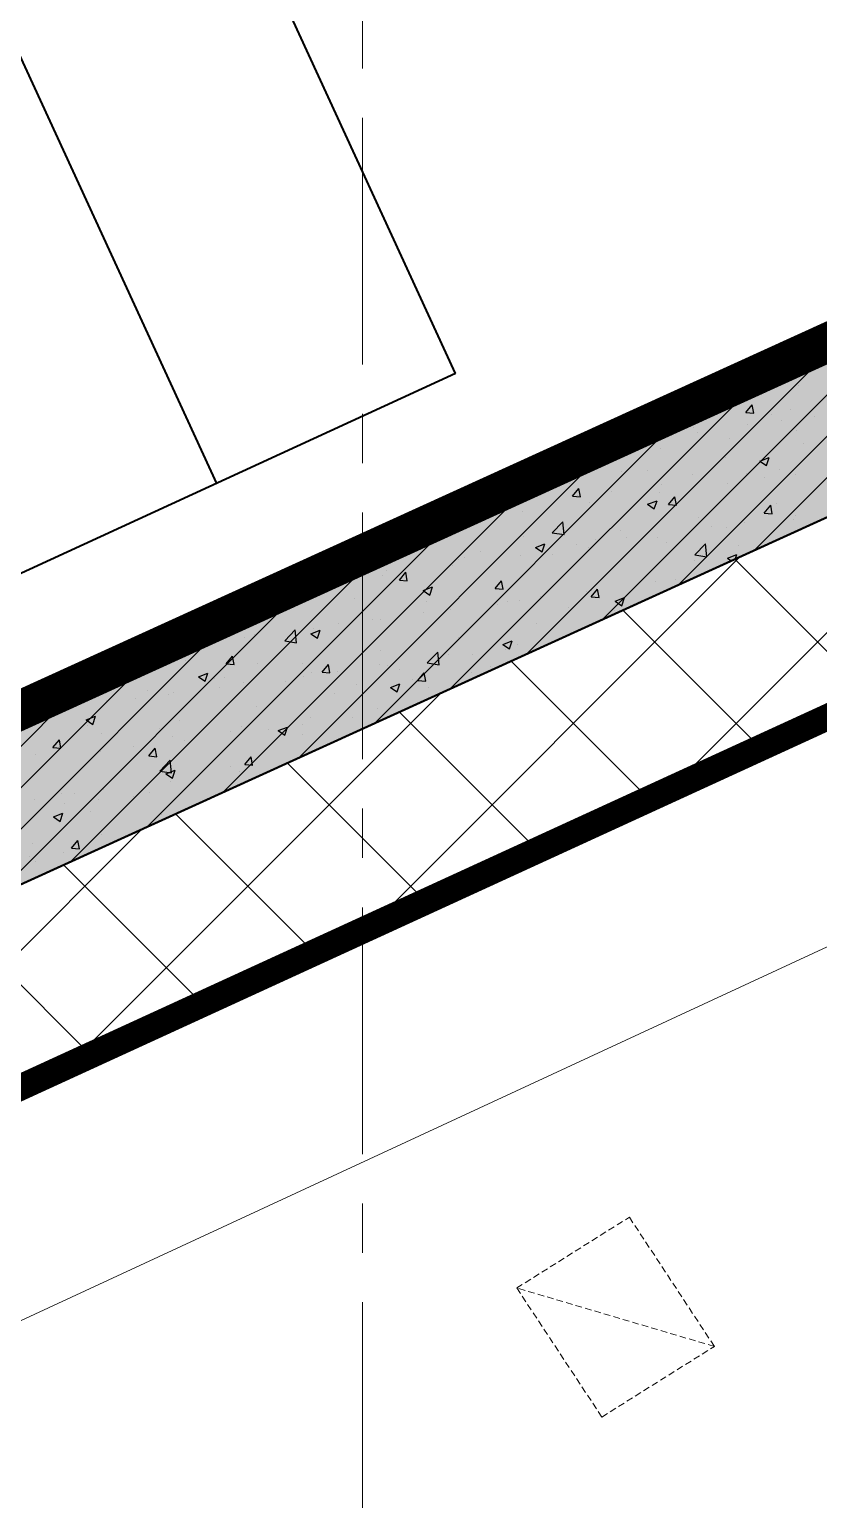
# Model space of a CAD drawing. Header units: millimetres. Extents: x -346728 to 1320345, y -537202 to -385966.
# Drawn here: x 404340 to 410339, y -498709 to -487537 of the extents above; entities that cross this region are included whole.
import ezdxf
from ezdxf.xclip import XClip

# ---------------------------------------------------------------- set-up
doc = ezdxf.new("R2010")
doc.units = ezdxf.units.MM
doc.header["$LTSCALE"] = 100
doc.header["$XCLIPFRAME"] = 2
for name, pattern in [('DASHED2', [0.375, 0.25, -0.125]), ('HIDDEN', [9.525, 6.35, -3.175]), ('NETNHA500', [0.75, 0.5, -0.25]), ('X1326_GLB$0$CENTER', [2, 1.25, -0.25, 0.25, -0.25])]:
    doc.linetypes.add(name, pattern=pattern)
for name, color, linetype, lineweight in [('0 T TEXT', 7, 'Continuous', 13), ('L.DUONG', 234, 'Continuous', 15), ('LINE', 7, 'Continuous', 13), ('X1326_GLB$0$A-tim', 8, 'X1326_GLB$0$CENTER', 9)]:
    doc.layers.add(name, color=color, linetype=linetype, lineweight=lineweight)
for name, color, linetype in [('DM', 8, 'Continuous'), ('hach', 253, 'Continuous'), ('HÀNG RÀO', 50, 'Continuous'), ('NHA', 3, 'NETNHA500'), ('W2', 4, 'Continuous'), ('XR_1326_csPL$0$hach', 253, 'Continuous'), ('XR_1326_csPL$0$W2', 4, 'Continuous')]:
    doc.layers.add(name, color=color, linetype=linetype)
doc.linetypes.add('FENCELINE2', pattern='A,0.25,-0.1,[132,ltypeshp.shx,S=0.1,R=0,X=-0.1,Y=0],-0.1,1', length=1.45)

# ---------------------------------------------------------------- blocks, each defined once
blk = doc.blocks.new('LVL-KHUNGTEN')
blk.add_lwpolyline([(61072.9, 41092.8), (119123.5, 41092.8), (119123.5, 61.9), (61072.9, 61.9)], close=True)
blk = doc.blocks.new('mb duong hh')
at = {"layer": '0 T TEXT', "color": 8, "linetype": 'DASHED2', "ltscale": 300}
blk.add_lwpolyline([(75940, 34596), (80501, 41668), (80491, 88861), (75484, 93868), (-20031, 93860), (-33610, 75885), (-26182, 55955), (-6300, 2612), (0, 0)], close=True, dxfattribs=at)
at = {"layer": 'LINE', "color": 252, "lineweight": 9}
blk.add_lwpolyline([(14977, 101049), (-7702, 101358), (-14927, 101246), (-29449, 100943), (-35818, 99008), (-40020, 95429), (-42101, 92117), (-42609, 87567), (-42104, 81482), (-40823, 74903), (-34507, 57500), (-12505, -1540), (-11062, -5026), (-1334, -3647), (4526, -1388), (38515, 14361), (36944, 16828)], dxfattribs=at)
at = {"layer": 'NHA', "color": 252, "lineweight": 9}
for p, q in [((25598, 6877), (26454, 7415)), ((26454, 7415), (27100, 6433)), ((25598, 6877), (26245, 5896)), ((27100, 6433), (25598, 6877)), ((26245, 5896), (27100, 6433))]:
    blk.add_line(p, q, dxfattribs=at)
blk = doc.blocks.new('MB HANG RAO TAM')
h = blk.add_hatch()
h.set_pattern_fill('ANSI37', color=8, scale=7000, style=0)
h.set_pattern_definition([(45, (527887.4, 631399.9), (-618.7184, 618.7184), []), (135, (527887.4, 631399.9), (-618.7184, -618.7184), [])])
h.paths.add_polyline_path([(89794, 74797), (94796, 69797), (94804, 22611), (90246, 15544), (52523, -1634), (34324, -9922), (14325, -19029), (8025, -16417), (-19267, 56832), (-5688, 74797), (41806, 74797), (65797, 74797)], flags=16)
h.paths.add_polyline_path([(-17293, 40146), (-15160, 40938), (-12777, 34516), (-15127, 33730), (-10493, 20001), (4784, -19373), (12548, -21453), (91490, 14752), (95488, 20874), (95620, 46027), (95770, 74597), (91825, 78101), (52350, 76926), (14008, 75822), (-9259, 75871), (-23844, 71027), (-24251, 60760)])
at = {"layer": 'L.DUONG', "color": 94, "linetype": 'FENCELINE2', "ltscale": 25, "const_width": 200, "elevation": 7850}
blk.add_lwpolyline([(13898, 75822), (14369, 75824), (20809, 75968), (32497, 76335), (48850, 76822), (75776, 77623), (91825, 78101), (95770, 74597), (95712, 63657), (95684, 58344), (95610, 44235), (95553, 33268), (95488, 20874), (91490, 14752), (75806, 7559), (49624, -4449), (26632, -14994), (12548, -21453), (4784, -19373), (0, -7161), (-6626, 9890)], dxfattribs=at)
at = {"layer": 'XR_1326_csPL$0$W2', "color": 7, "ltscale": 0.5, "elevation": 0}
blk.add_lwpolyline([(8025, -16417), (14325, -19029), (90246, 15544), (94804, 22611), (94796, 69797), (89794, 74797), (-5688, 74797), (-19267, 56832)], close=True, dxfattribs=at)
blk = doc.blocks.new('tank4')
at = {"layer": 'HÀNG RÀO', "color": 1, "lineweight": 40}
for p, q in [((583651.192, 2323687.858), (583648.595, 2323683.821)), ((583650.277, 2323682.739), (583652.874, 2323686.776)), ((583650.277, 2323682.739), (583646.913, 2323684.903))]:
    blk.add_line(p, q, dxfattribs=at)

msp = doc.modelspace()

# ---------------------------------------------------------------- hatches: boundary and pattern name
at = {"layer": 'hach'}
h = msp.add_hatch(dxfattribs=at)
h.set_pattern_fill('ANSI31', color=256, scale=70)
h.set_pattern_definition([(45, (342151.22, -508591.22), (-157.15448, 157.15448), [])])
h.paths.add_polyline_path([(362433.4, -410142.2), (348853.9, -428107.5), (376146.7, -501359), (382446.8, -503970.9), (458369.1, -469396.6), (462927.9, -462329.4), (462919.8, -415142.7), (457917.8, -410142.2)])
h.paths.add_polyline_path([(363030.6, -411342.2), (350208.3, -428305.7), (377088.8, -500450.6), (382424.3, -502662.6), (457551.5, -468450.4), (461727.8, -461976.1), (461719.7, -415639.4), (457420.9, -411342.2)], flags=16)
h = msp.add_hatch(dxfattribs=at)
h.set_pattern_fill('AR-CONC', color=256, scale=4)
h.set_pattern_definition([(50, (342151.2, -508591.2), (728.7387, -63.7563), [76.2, -838.2]), (355, (342151.2, -508591.2), (-140.9737, 764.2274), [60.96, -670.5623]), (100.45144, (342211.95, -508596.54), (587.765, 700.471), [64.76, -712.361]), (46.1842, (342151.2, -508388), (1084.316, -168.1693), [114.3, -1257.3]), (96.63556, (342241.6, -508402), (949.6165, 989.7045), [97.14, -1068.5424]), (351.18415, (342151.2, -508388), (949.6165, 989.7045), [91.44, -1005.839]), (21, (342252.8, -508438.8), (606.4576, -409.0608), [76.2, -838.2]), (326, (342252.8, -508438.8), (247.208, 736.752), [60.96, -670.56]), (71.45144, (342303.36, -508472.9), (853.6657, 327.691), [64.76, -712.3598]), (37.5, (342151.22, -508591.22), (12.3544, 338.22016), [0, -662.432, 0, -680.72, 0, -673.1]), (7.5, (342151.22, -508591.22), (267.27865, 400.7223), [0, -388.112, 0, -647.192, 0, -256.54]), (327.5, (341924.65, -508591.22), (542.3624, -22.91498), [0, -254, 0, -792.48, 0, -1051.56]), (317.5, (341823.05, -508591.2), (592.5167, 101.706), [0, -330.2, 0, -526.288, 0, -746.76])])
h.paths.add_polyline_path([(362433.4, -410142.2), (348853.9, -428107.5), (376146.7, -501359), (382446.8, -503970.9), (458369.1, -469396.6), (462927.9, -462329.4), (462919.8, -415142.7), (457917.8, -410142.2)])
h.paths.add_polyline_path([(363030.6, -411342.2), (350208.3, -428305.7), (377088.8, -500450.6), (382424.3, -502662.6), (457551.5, -468450.4), (461727.8, -461976.1), (461719.7, -415639.4), (457420.9, -411342.2)], flags=16)

# ---------------------------------------------------------------- linework, layer by layer
at = {"layer": 'W2', "ltscale": 0.5, "elevation": -1404.9}
for points in [[(362433.4, -410142.2), (348853.9, -428107.5), (376146.7, -501359), (382446.8, -503970.9), (458369.1, -469396.6), (462927.9, -462329.4), (462919.6, -415142.1), (457917.8, -410142.2)], [(363030.6, -411342.2), (350208.3, -428305.7), (377088.8, -500450.6), (382424.3, -502662.6), (457551.5, -468450.4), (461727.8, -461976.1), (461719.7, -415639.4), (457420.9, -411342.2)]]:
    msp.add_lwpolyline(points, close=True, dxfattribs=at)
at = {"layer": 'X1326_GLB$0$A-tim', "ltscale": 15}
msp.add_line((406871.2, -398208.6, -1404.9), (406871.2, -512162.7, -1404.9), dxfattribs=at)
at = {"layer": 'XR_1326_csPL$0$hach', "color": 250}
for p, q in [((409858.2, -491488, -1404.9), (412279.3, -489066.9, -1404.9)), ((409281, -491750.9, -1404.9), (411702.2, -489329.7, -1404.9)), ((408703.9, -492013.7, -1404.9), (411125, -489592.5, -1404.9)), ((408126.8, -492276.5, -1404.9), (410547.9, -489855.4, -1404.9)), ((410140.6, -490081.4, -1404.9), (410211.7, -490054.1, -1404.9)), ((410140.6, -490081.5, -1404.9), (410191.1, -490115.6, -1404.9)), ((410191.1, -490115.6, -1404.9), (410211.7, -490054.2, -1404.9)), ((407549.6, -492539.3, -1404.9), (409970.8, -490118.2, -1404.9)), ((410324.1, -490112.2, -1404.9), (410324.1, -490112.2, -1404.9)), ((409673.9, -490310.8, -1404.9), (409673.9, -490310.8, -1404.9)), ((410187.1, -490245.7, -1404.9), (410187.1, -490245.7, -1404.9)), ((406972.5, -492802.1, -1404.9), (409393.6, -490381, -1404.9)), ((409305, -490421.4, -1404.9), (409337.4, -490443.3, -1404.9)), ((409337.4, -490443.3, -1404.9), (409352, -490400, -1404.9)), ((409584.1, -490399.5, -1404.9), (409584.1, -490399.5, -1404.9)), ((409785.2, -490447.8, -1404.9), (409834.2, -490389.5, -1404.9)), ((409845.8, -490453.2, -1404.9), (409834, -490389.5, -1404.9)), ((410126.5, -490422.5, -1404.9), (410126.5, -490422.5, -1404.9)), ((409256, -490513.1, -1404.9), (409256, -490513.1, -1404.9)), ((409785.2, -490447.8, -1404.9), (409845.9, -490453.1, -1404.9)), ((409798.3, -490536, -1404.9), (409798.3, -490536, -1404.9)), ((409977.5, -490462.3, -1404.9), (409977.5, -490462.3, -1404.9)), ((410056.9, -490512.9, -1404.9), (410056.9, -490512.9, -1404.9)), ((410311.2, -490479.4, -1404.9), (410311.2, -490479.4, -1404.9)), ((406395.4, -493064.9, -1404.9), (408816.5, -490643.8, -1404.9)), ((409030.4, -490648, -1404.9), (409030.4, -490648, -1404.9)), ((409384.9, -490564, -1404.9), (409384.9, -490564, -1404.9)), ((409415.2, -490597.4, -1404.9), (409415.2, -490597.4, -1404.9)), ((409661.5, -490649, -1404.9), (409661.5, -490649, -1404.9)), ((410174.7, -490583.9, -1404.9), (410174.7, -490583.9, -1404.9)), ((408776.1, -490681.5, -1404.9), (408776.1, -490681.5, -1404.9)), ((408792.4, -490665.7, -1404.9), (408792.4, -490665.7, -1404.9)), ((409139.9, -490720.5, -1404.9), (409139.9, -490720.5, -1404.9)), ((410220.9, -490685.4, -1404.9), (410220.9, -490685.4, -1404.9)), ((408612.2, -490796.7, -1404.9), (408612.2, -490796.7, -1404.9)), ((409628.4, -490787.1, -1404.9), (409628.4, -490787.1, -1404.9)), ((409893.4, -490818.2, -1404.9), (409964.5, -490790.9, -1404.9)), ((409893.4, -490818.2, -1404.9), (409943.9, -490852.3, -1404.9)), ((409943.9, -490852.3, -1404.9), (409964.5, -490790.9, -1404.9)), ((410043.9, -490880.2, -1404.9), (410043.9, -490880.2, -1404.9)), ((405818.3, -493327.8, -1404.9), (408239.4, -490906.6, -1404.9)), ((408443.4, -490990.5, -1404.9), (408443.4, -490990.5, -1404.9)), ((408839.6, -490893.1, -1404.9), (408839.6, -490893.1, -1404.9)), ((409035.9, -490888.8, -1404.9), (409035.9, -490888.8, -1404.9)), ((409147.9, -490998.1, -1404.9), (409147.9, -490998.1, -1404.9)), ((409382, -490916, -1404.9), (409382, -490916, -1404.9)), ((409649.2, -490987.2, -1404.9), (409649.2, -490987.2, -1404.9)), ((409789.6, -490913.6, -1404.9), (409789.6, -490913.6, -1404.9)), ((409924.4, -490938.9, -1404.9), (409924.4, -490938.9, -1404.9)), ((410162.4, -490922.2, -1404.9), (410162.4, -490922.2, -1404.9)), ((407850.8, -491092.2, -1404.9), (407850.8, -491092.2, -1404.9)), ((408468.7, -491084.5, -1404.9), (408517.7, -491026.2, -1404.9)), ((408468.7, -491084.5, -1404.9), (408529.4, -491089.9, -1404.9)), ((408508.8, -491082.3, -1404.9), (408508.8, -491082.3, -1404.9)), ((408529.3, -491089.9, -1404.9), (408517.5, -491026.2, -1404.9)), ((408763.1, -491048.8, -1404.9), (408763.1, -491048.8, -1404.9)), ((409127.5, -491058.7, -1404.9), (409127.5, -491058.7, -1404.9)), ((409197.4, -491148.3, -1404.9), (409246.4, -491089.9, -1404.9)), ((409258, -491153.6, -1404.9), (409246.3, -491090, -1404.9)), ((405241.1, -493590.6, -1404.9), (407662.3, -491169.5, -1404.9)), ((407867.1, -491166.7, -1404.9), (407867.1, -491166.7, -1404.9)), ((408086.6, -491200, -1404.9), (408086.6, -491200, -1404.9)), ((408599.8, -491134.9, -1404.9), (408599.8, -491134.9, -1404.9)), ((409039.7, -491145.9, -1404.9), (409110.9, -491118.6, -1404.9)), ((409039.7, -491145.9, -1404.9), (409090.2, -491180, -1404.9)), ((409090.2, -491180, -1404.9), (409110.8, -491118.6, -1404.9)), ((409197.4, -491148.3, -1404.9), (409258.2, -491153.6, -1404.9)), ((409926.2, -491212.1, -1404.9), (409975.1, -491153.7, -1404.9)), ((409926.2, -491212.1, -1404.9), (409986.9, -491217.4, -1404.9)), ((409986.7, -491217.4, -1404.9), (409975, -491153.7, -1404.9)), ((410016.4, -491142.6, -1404.9), (410016.4, -491142.6, -1404.9)), ((407565, -491271.5, -1404.9), (407565, -491271.5, -1404.9)), ((408314.7, -491361.9, -1404.9), (408393.8, -491279.4, -1404.9)), ((408405, -491375.9, -1404.9), (408393.8, -491279.4, -1404.9)), ((409423.9, -491244.3, -1404.9), (409423.9, -491244.3, -1404.9)), ((409522.3, -491314.4, -1404.9), (409522.3, -491314.4, -1404.9)), ((409636.8, -491325.4, -1404.9), (409636.8, -491325.4, -1404.9)), ((409776.7, -491280.9, -1404.9), (409776.7, -491280.9, -1404.9)), ((410150, -491260.4, -1404.9), (410150, -491260.4, -1404.9)), ((410161.4, -491230.2, -1404.9), (410161.4, -491230.2, -1404.9)), ((404664, -493853.4, -1404.9), (407085.1, -491432.3, -1404.9)), ((407557.1, -491366.4, -1404.9), (407557.1, -491366.4, -1404.9)), ((408099.4, -491389.3, -1404.9), (408099.4, -491389.3, -1404.9)), ((408186.1, -491473.6, -1404.9), (408257.2, -491446.3, -1404.9)), ((408236.6, -491507.7, -1404.9), (408257.2, -491446.3, -1404.9)), ((408314.6, -491361.8, -1404.9), (408405, -491375.9, -1404.9)), ((408641.8, -491412.2, -1404.9), (408641.8, -491412.2, -1404.9)), ((408831.4, -491346, -1404.9), (408831.4, -491346, -1404.9)), ((408880.7, -491398.8, -1404.9), (408880.7, -491398.8, -1404.9)), ((409115.2, -491397, -1404.9), (409115.2, -491397, -1404.9)), ((409184.1, -491435.2, -1404.9), (409184.1, -491435.2, -1404.9)), ((407228.9, -491480, -1404.9), (407228.9, -491480, -1404.9)), ((407646.3, -491549.4, -1404.9), (407646.3, -491549.4, -1404.9)), ((407771.3, -491502.9, -1404.9), (407771.3, -491502.9, -1404.9)), ((408074.3, -491538.2, -1404.9), (408074.3, -491538.2, -1404.9)), ((408186, -491473.6, -1404.9), (408236.6, -491507.7, -1404.9)), ((408238.9, -491447.7, -1404.9), (408238.9, -491447.7, -1404.9)), ((408241.5, -491483, -1404.9), (408241.5, -491483, -1404.9)), ((408313.6, -491525.8, -1404.9), (408313.6, -491525.8, -1404.9)), ((408495.9, -491449.5, -1404.9), (408495.9, -491449.5, -1404.9)), ((408587.5, -491473.1, -1404.9), (408587.5, -491473.1, -1404.9)), ((408856, -491548.7, -1404.9), (408856, -491548.7, -1404.9)), ((409399, -491530.1, -1404.9), (409478.1, -491447.6, -1404.9)), ((409399, -491530, -1404.9), (409489.3, -491544, -1404.9)), ((409489.3, -491544.1, -1404.9), (409478.1, -491447.6, -1404.9)), ((409646.2, -491554.9, -1404.9), (409717.3, -491527.6, -1404.9)), ((409646.2, -491555, -1404.9), (409672.3, -491572.7, -1404.9)), ((409707.6, -491556.6, -1404.9), (409717.3, -491527.7, -1404.9)), ((409726.5, -491458.1, -1404.9), (409726.5, -491458.1, -1404.9)), ((406960.7, -491651.6, -1404.9), (406960.7, -491651.6, -1404.9)), ((407053.8, -491651.2, -1404.9), (407053.8, -491651.2, -1404.9)), ((407152.2, -491721.3, -1404.9), (407201.2, -491662.9, -1404.9)), ((407212.8, -491726.6, -1404.9), (407201, -491662.9, -1404.9)), ((407215.1, -491618.1, -1404.9), (407215.1, -491618.1, -1404.9)), ((407552.6, -491609.7, -1404.9), (407552.6, -491609.7, -1404.9)), ((407599.9, -491567.5, -1404.9), (407599.9, -491567.5, -1404.9)), ((409398.4, -491571.6, -1404.9), (409398.4, -491571.6, -1404.9)), ((404086.9, -494116.2, -1404.9), (406508, -491695.1, -1404.9)), ((406461.3, -491752.9, -1404.9), (406461.3, -491752.9, -1404.9)), ((406511.7, -491750.9, -1404.9), (406511.7, -491750.9, -1404.9)), ((407024.9, -491685.9, -1404.9), (407024.9, -491685.9, -1404.9)), ((407152.2, -491721.3, -1404.9), (407212.9, -491726.6, -1404.9)), ((407332.4, -491801.3, -1404.9), (407403.5, -491774, -1404.9)), ((407382.9, -491835.4, -1404.9), (407403.5, -491774, -1404.9)), ((407880.9, -491785, -1404.9), (407929.9, -491726.6, -1404.9)), ((407941.5, -491790.4, -1404.9), (407929.8, -491726.7, -1404.9)), ((409102.8, -491735.2, -1404.9), (409102.8, -491735.2, -1404.9)), ((409255, -491715.1, -1404.9), (409255, -491715.1, -1404.9)), ((406270.2, -491837, -1404.9), (406270.2, -491837, -1404.9)), ((406812.6, -491859.9, -1404.9), (406812.6, -491859.9, -1404.9)), ((407332.4, -491801.3, -1404.9), (407382.9, -491835.4, -1404.9)), ((407354.9, -491882.9, -1404.9), (407354.9, -491882.9, -1404.9)), ((407880.9, -491785, -1404.9), (407941.7, -491790.3, -1404.9)), ((407974.2, -491883.7, -1404.9), (407974.2, -491883.7, -1404.9)), ((408061.9, -491876.4, -1404.9), (408061.9, -491876.4, -1404.9)), ((408228.6, -491850.2, -1404.9), (408228.6, -491850.2, -1404.9)), ((408575.1, -491811.4, -1404.9), (408575.1, -491811.4, -1404.9)), ((408609.7, -491848.8, -1404.9), (408658.6, -491790.4, -1404.9)), ((408609.7, -491848.8, -1404.9), (408670.4, -491854.1, -1404.9)), ((408613.4, -491799.6, -1404.9), (408613.4, -491799.6, -1404.9)), ((408670.2, -491854.1, -1404.9), (408658.5, -491790.4, -1404.9)), ((408792.5, -491882.6, -1404.9), (408863.7, -491855.3, -1404.9)), ((408792.5, -491882.7, -1404.9), (408843, -491916.8, -1404.9)), ((408843, -491916.8, -1404.9), (408863.6, -491855.4, -1404.9)), ((403509.7, -494379, -1404.9), (405930.9, -491957.9, -1404.9)), ((407332.6, -491968.2, -1404.9), (407332.6, -491968.2, -1404.9)), ((407540.3, -491947.9, -1404.9), (407540.3, -491947.9, -1404.9)), ((407897.3, -491905.8, -1404.9), (407897.3, -491905.8, -1404.9)), ((408439.7, -491928.7, -1404.9), (408439.7, -491928.7, -1404.9)), ((408789.4, -491952.2, -1404.9), (408789.4, -491952.2, -1404.9)), ((406280.7, -492183.4, -1404.9), (406359.9, -492100.9, -1404.9)), ((406371.1, -492197.4, -1404.9), (406359.8, -492101, -1404.9)), ((406478.7, -492129, -1404.9), (406549.9, -492101.7, -1404.9)), ((406499.4, -492089.2, -1404.9), (406499.4, -492089.2, -1404.9)), ((406529.2, -492163.1, -1404.9), (406549.8, -492101.7, -1404.9)), ((406693.4, -492052.3, -1404.9), (406693.4, -492052.3, -1404.9)), ((406947.8, -492018.8, -1404.9), (406947.8, -492018.8, -1404.9)), ((407012.6, -492024.1, -1404.9), (407012.6, -492024.1, -1404.9)), ((408196.9, -492054, -1404.9), (408196.9, -492054, -1404.9)), ((402932.6, -494641.9, -1404.9), (405353.8, -492220.7, -1404.9)), ((405412.7, -492220.9, -1404.9), (405412.7, -492220.9, -1404.9)), ((405667, -492187.5, -1404.9), (405667, -492187.5, -1404.9)), ((405977.7, -492160.7, -1404.9), (405977.7, -492160.7, -1404.9)), ((406051.8, -492136.8, -1404.9), (406051.8, -492136.8, -1404.9)), ((406280.7, -492183.4, -1404.9), (406371.1, -492197.4, -1404.9)), ((406478.7, -492129, -1404.9), (406529.2, -492163.1, -1404.9)), ((407604.4, -492155.7, -1404.9), (407604.4, -492155.7, -1404.9)), ((407938.8, -492210.3, -1404.9), (408010, -492183, -1404.9)), ((407938.8, -492210.4, -1404.9), (407989.4, -492244.5, -1404.9)), ((407989.4, -492244.5, -1404.9), (408010, -492183.1, -1404.9)), ((408049.6, -492214.6, -1404.9), (408049.6, -492214.6, -1404.9)), ((405450, -492236.9, -1404.9), (405450, -492236.9, -1404.9)), ((405530, -492333.3, -1404.9), (405530, -492333.3, -1404.9)), ((405835.7, -492358, -1404.9), (405884.7, -492299.6, -1404.9)), ((405896.3, -492363.3, -1404.9), (405884.5, -492299.6, -1404.9)), ((407011.9, -492257.4, -1404.9), (407011.9, -492257.4, -1404.9)), ((407365, -492351.6, -1404.9), (407444.2, -492269.1, -1404.9)), ((407455.4, -492365.6, -1404.9), (407444.2, -492269.1, -1404.9)), ((407527.9, -492286.2, -1404.9), (407527.9, -492286.2, -1404.9)), ((407707, -492284.4, -1404.9), (407707, -492284.4, -1404.9)), ((407961.3, -492250.9, -1404.9), (407961.3, -492250.9, -1404.9)), ((405201.8, -492446.8, -1404.9), (405201.8, -492446.8, -1404.9)), ((405625.1, -492456.7, -1404.9), (405696.2, -492429.3, -1404.9)), ((405675.6, -492490.8, -1404.9), (405696.2, -492429.4, -1404.9)), ((405835.7, -492358, -1404.9), (405896.4, -492363.3, -1404.9)), ((406072.4, -492356.2, -1404.9), (406072.4, -492356.2, -1404.9)), ((406419.4, -492359.1, -1404.9), (406419.4, -492359.1, -1404.9)), ((406487, -492427.4, -1404.9), (406487, -492427.4, -1404.9)), ((406564.4, -492421.7, -1404.9), (406613.4, -492363.4, -1404.9)), ((406564.4, -492421.7, -1404.9), (406625.1, -492427, -1404.9)), ((406625, -492427.1, -1404.9), (406613.3, -492363.4, -1404.9)), ((406614.7, -492379.1, -1404.9), (406614.7, -492379.1, -1404.9)), ((406680.5, -492419.6, -1404.9), (406680.5, -492419.6, -1404.9)), ((407000.2, -492362.3, -1404.9), (407000.2, -492362.3, -1404.9)), ((407065.3, -492368.9, -1404.9), (407065.3, -492368.9, -1404.9)), ((407157.1, -492402, -1404.9), (407157.1, -492402, -1404.9)), ((407293.2, -492485.5, -1404.9), (407342.1, -492427.1, -1404.9)), ((407353.7, -492490.8, -1404.9), (407342, -492427.1, -1404.9)), ((407365, -492351.5, -1404.9), (407455.4, -492365.6, -1404.9)), ((407699.4, -492424.9, -1404.9), (407699.4, -492424.9, -1404.9)), ((407847.8, -492378.7, -1404.9), (407847.8, -492378.7, -1404.9)), ((402355.5, -494904.7, -1404.9), (404776.6, -492483.5, -1404.9)), ((405234.3, -492562.5, -1404.9), (405234.3, -492562.5, -1404.9)), ((405625, -492456.7, -1404.9), (405675.6, -492490.8, -1404.9)), ((405744.2, -492469.8, -1404.9), (405744.2, -492469.8, -1404.9)), ((405784.5, -492537.5, -1404.9), (405784.5, -492537.5, -1404.9)), ((405826.8, -492460.8, -1404.9), (405826.8, -492460.8, -1404.9)), ((405965.4, -492498.9, -1404.9), (405965.4, -492498.9, -1404.9)), ((406286.6, -492492.7, -1404.9), (406286.6, -492492.7, -1404.9)), ((406426.2, -492453, -1404.9), (406426.2, -492453, -1404.9)), ((406828.9, -492515.6, -1404.9), (406828.9, -492515.6, -1404.9)), ((407085.2, -492538, -1404.9), (407156.3, -492510.7, -1404.9)), ((407085.2, -492538.1, -1404.9), (407135.7, -492572.2, -1404.9)), ((407135.7, -492572.2, -1404.9), (407156.3, -492510.8, -1404.9)), ((407255.3, -492480.4, -1404.9), (407255.3, -492480.4, -1404.9)), ((407293.2, -492485.5, -1404.9), (407353.9, -492490.8, -1404.9)), ((407371.3, -492538.5, -1404.9), (407371.3, -492538.5, -1404.9)), ((404641.8, -492664.2, -1404.9), (404641.8, -492664.2, -1404.9)), ((404924.5, -492640.1, -1404.9), (404924.5, -492640.1, -1404.9)), ((405145.4, -492621.7, -1404.9), (405145.4, -492621.7, -1404.9)), ((405399.7, -492588.2, -1404.9), (405399.7, -492588.2, -1404.9)), ((405437.7, -492575.1, -1404.9), (405437.7, -492575.1, -1404.9)), ((406662.8, -492582.2, -1404.9), (406662.8, -492582.2, -1404.9)), ((404402.8, -492711.7, -1404.9), (404402.8, -492711.7, -1404.9)), ((404503.7, -492706.1, -1404.9), (404503.7, -492706.1, -1404.9)), ((404771.4, -492784.3, -1404.9), (404842.5, -492757, -1404.9)), ((404771.4, -492784.4, -1404.9), (404821.9, -492818.5, -1404.9)), ((404821.9, -492818.5, -1404.9), (404842.5, -492757.1, -1404.9)), ((405477.8, -492785.6, -1404.9), (405477.8, -492785.6, -1404.9)), ((406070.3, -492683.9, -1404.9), (406070.3, -492683.9, -1404.9)), ((406474.7, -492765.6, -1404.9), (406474.7, -492765.6, -1404.9)), ((406798, -492769.6, -1404.9), (406798, -492769.6, -1404.9)), ((406987.9, -492700.6, -1404.9), (406987.9, -492700.6, -1404.9)), ((404785.5, -492826.8, -1404.9), (404785.5, -492826.8, -1404.9)), ((404885.3, -492887.3, -1404.9), (404885.3, -492887.3, -1404.9)), ((405327.9, -492849.7, -1404.9), (405327.9, -492849.7, -1404.9)), ((405870.2, -492872.6, -1404.9), (405870.2, -492872.6, -1404.9)), ((405953, -492837.1, -1404.9), (405953, -492837.1, -1404.9)), ((406158.9, -492853.8, -1404.9), (406158.9, -492853.8, -1404.9)), ((406231.5, -492865.7, -1404.9), (406302.7, -492838.4, -1404.9)), ((406231.5, -492865.8, -1404.9), (406282, -492899.8, -1404.9)), ((406282, -492899.8, -1404.9), (406302.6, -492838.4, -1404.9)), ((406412.6, -492895.6, -1404.9), (406412.6, -492895.6, -1404.9)), ((406413.2, -492820.3, -1404.9), (406413.2, -492820.3, -1404.9)), ((404519.2, -492994.7, -1404.9), (404568.2, -492936.3, -1404.9)), ((404519.2, -492994.7, -1404.9), (404579.9, -493000, -1404.9)), ((404579.8, -493000, -1404.9), (404568, -492936.3, -1404.9)), ((404912.1, -492978.4, -1404.9), (404912.1, -492978.4, -1404.9)), ((405132.4, -492988.9, -1404.9), (405132.4, -492988.9, -1404.9)), ((405247.9, -493058.4, -1404.9), (405296.9, -493000.1, -1404.9)), ((405308.5, -493063.8, -1404.9), (405296.8, -493000.1, -1404.9)), ((405425.3, -492913.3, -1404.9), (405425.3, -492913.3, -1404.9)), ((405517.2, -492938.2, -1404.9), (405517.2, -492938.2, -1404.9)), ((404390.5, -493049.9, -1404.9), (404390.5, -493049.9, -1404.9)), ((404878.1, -493022.4, -1404.9), (404878.1, -493022.4, -1404.9)), ((405247.9, -493058.4, -1404.9), (405308.6, -493063.8, -1404.9)), ((405331.1, -493173.1, -1404.9), (405410.3, -493090.7, -1404.9)), ((405421.4, -493187.1, -1404.9), (405410.2, -493090.7, -1404.9)), ((405976.7, -493122.2, -1404.9), (406025.6, -493063.8, -1404.9)), ((405976.7, -493122.2, -1404.9), (406037.4, -493127.5, -1404.9)), ((406037.2, -493127.5, -1404.9), (406025.5, -493063.9, -1404.9)), ((405331.1, -493173.1, -1404.9), (405421.5, -493187.1, -1404.9)), ((405377.8, -493193.4, -1404.9), (405449, -493166.1, -1404.9)), ((405377.8, -493193.4, -1404.9), (405428.4, -493227.5, -1404.9)), ((405428.4, -493227.5, -1404.9), (405449, -493166.1, -1404.9)), ((405865.8, -493141.1, -1404.9), (405865.8, -493141.1, -1404.9)), ((405940.7, -493175.4, -1404.9), (405940.7, -493175.4, -1404.9)), ((404680.8, -493344.5, -1404.9), (404680.8, -493344.5, -1404.9)), ((404899.8, -493316.6, -1404.9), (404899.8, -493316.6, -1404.9)), ((405250, -493339, -1404.9), (405250, -493339, -1404.9)), ((405273.3, -493242.8, -1404.9), (405273.3, -493242.8, -1404.9)), ((405413, -493251.5, -1404.9), (405413, -493251.5, -1404.9)), ((405891.6, -493254.5, -1404.9), (405891.6, -493254.5, -1404.9)), ((404378.1, -493388.1, -1404.9), (404378.1, -493388.1, -1404.9)), ((404587.6, -493346, -1404.9), (404587.6, -493346, -1404.9)), ((404610.8, -493423.1, -1404.9), (404610.8, -493423.1, -1404.9)), ((404865.2, -493389.6, -1404.9), (404865.2, -493389.6, -1404.9)), ((405130, -493368.9, -1404.9), (405130, -493368.9, -1404.9)), ((405672.4, -493391.8, -1404.9), (405672.4, -493391.8, -1404.9)), ((404524.2, -493521.1, -1404.9), (404595.3, -493493.8, -1404.9)), ((404524.2, -493521.1, -1404.9), (404574.7, -493555.2, -1404.9)), ((404574.7, -493555.2, -1404.9), (404595.3, -493493.8, -1404.9)), ((404801.9, -493482.5, -1404.9), (404801.9, -493482.5, -1404.9)), ((405344.2, -493505.4, -1404.9), (405344.2, -493505.4, -1404.9)), ((404887.4, -493654.8, -1404.9), (404887.4, -493654.8, -1404.9)), ((404365.8, -493726.3, -1404.9), (404365.8, -493726.3, -1404.9)), ((404597.9, -493790.3, -1404.9), (404597.9, -493790.3, -1404.9)), ((404660.2, -493758.9, -1404.9), (404709.1, -493700.5, -1404.9)), ((404660.2, -493758.9, -1404.9), (404720.9, -493764.2, -1404.9)), ((404720.7, -493764.3, -1404.9), (404709, -493700.6, -1404.9)), ((404343.5, -493823.8, -1404.9), (404343.5, -493823.8, -1404.9)), ((404385.5, -493862.4, -1404.9), (404385.5, -493862.4, -1404.9))]:
    msp.add_line(p, q, dxfattribs=at)
at = {"layer": 'XR_1326_csPL$0$W2', "color": 7, "ltscale": 0.5}
for p, q in [((382424.3, -502662.6, -1404.9), (457551.5, -468450.4, -1404.9)), ((382446.8, -503970.9, -1404.9), (458369.1, -469396.6, -1404.9))]:
    msp.add_line(p, q, dxfattribs=at)

# ---------------------------------------------------------------- block references
at = {"extrusion": (0.00597, -2.28885e-18, 0.999982), "xscale": 3.385207865094198, "yscale": 3.385207865094198, "zscale": 3.385207865094198}
msp.add_blockref('LVL-KHUNGTEN', (112985.2, -525073.6, 1027.7), dxfattribs=at)
ref = msp.add_blockref('mb duong hh', (382446.7, -503978, 0))
XClip(ref).set_block_clipping_path([(-58962.6888090824, -15358.4345334051), (108047.3313388755, 114603.0144500207)])

# ---------------------------------------------------------------- next in the draw order: block references
msp.add_blockref('MB HANG RAO TAM', (368121.2, -484948.9, 0))

# ---------------------------------------------------------------- next in the draw order: linework, layer by layer
at = {"layer": 'DM', "color": 7, "linetype": 'HIDDEN', "const_width": 300, "elevation": -1404.9}
msp.add_lwpolyline([(461719.3, -444604.3), (461727.5, -461973.7), (457551.1, -468448), (402696.6, -493428.3), (402705, -478739.5), (404143.7, -478739.5), (404143.7, -447776.3), (406870.9, -447776.3), (406870.9, -444604.3)], close=True, dxfattribs=at)

# ---------------------------------------------------------------- next in the draw order: block references
at = {"layer": 'HÀNG RÀO', "color": 1, "lineweight": 40, "xscale": 1000.000000020301, "yscale": 999.9999999999801, "zscale": 1000, "rotation": 57.4720602634679}
msp.add_blockref('tank4', (1645737597.6, -1742052164.4, -1404.9), dxfattribs=at)

doc.saveas('drawing.dxf')
